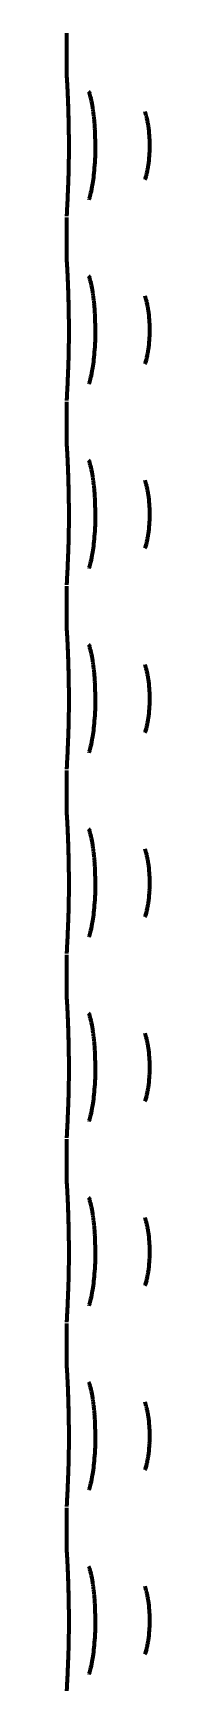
# Model space of a CAD drawing. Header units: inches. Extents: x 904 to 7172, y 213 to 5528.
# Drawn here: x 5523.54 to 5525.12, y 2808.88 to 2840.36 of the extents above; entities that cross this region are included whole.
import ezdxf

# ---------------------------------------------------------------- set-up
doc = ezdxf.new("R2010")
doc.units = ezdxf.units.IN

msp = doc.modelspace()

# ---------------------------------------------------------------- linework, layer by layer
at = {"linetype": 'Continuous', "lineweight": 70}
for p, q in [((5523.544, 2840.357), (5523.544, 2839.586)), ((5523.546, 2836.904), (5523.545, 2836.885)), ((5523.544, 2836.857), (5523.544, 2836.086)), ((5523.544, 2833.357), (5523.544, 2832.586)), ((5523.546, 2833.404), (5523.545, 2833.385)), ((5523.544, 2829.857), (5523.544, 2829.086)), ((5523.546, 2829.904), (5523.545, 2829.885)), ((5523.544, 2826.357), (5523.544, 2825.586)), ((5523.546, 2826.404), (5523.545, 2826.385)), ((5523.544, 2822.857), (5523.544, 2822.086)), ((5523.546, 2822.904), (5523.545, 2822.885)), ((5523.544, 2819.357), (5523.544, 2818.586)), ((5523.546, 2819.404), (5523.545, 2819.385)), ((5523.545, 2818.554), (5523.555, 2818.383)), ((5523.563, 2818.237), (5523.568, 2818.107)), ((5523.544, 2815.857), (5523.544, 2815.086)), ((5523.546, 2815.904), (5523.545, 2815.885)), ((5523.545, 2815.054), (5523.546, 2815.04)), ((5523.563, 2814.737), (5523.568, 2814.607)), ((5523.544, 2812.357), (5523.544, 2811.586)), ((5523.546, 2812.404), (5523.545, 2812.385)), ((5523.546, 2808.904), (5523.545, 2808.885))]:
    msp.add_line(p, q, dxfattribs=at)
for points, knots in [([(5523.544, 2839.586), (5523.544, 2839.583), (5523.544, 2839.574), (5523.544, 2839.565), (5523.545, 2839.559), (5523.545, 2839.558), (5523.545, 2839.557), (5523.545, 2839.556), (5523.545, 2839.555), (5523.545, 2839.551), (5523.548, 2839.5), (5523.561, 2839.283), (5523.577, 2838.897), (5523.583, 2838.586), (5523.586, 2838.404)], [0, 0, 0, 0, 0.005452, 0.013653, 0.014988, 0.015852, 0.016811, 0.018403, 0.022098, 0.036366, 0.226706, 0.471117, 0.720365, 1, 1, 1, 1]), ([(5523.545, 2839.554), (5523.545, 2839.554), (5523.545, 2839.554), (5523.546, 2839.54), (5523.552, 2839.438), (5523.562, 2839.268), (5523.567, 2839.124), (5523.568, 2839.107)], [0, 0, 0, 0, 0.009366, 0.125992, 0.509132, 0.941773, 1, 1, 1, 1]), ([(5523.568, 2839.107), (5523.573, 2838.999), (5523.581, 2838.747), (5523.586, 2838.439), (5523.586, 2838.271), (5523.586, 2838.271)], [0, 0, 0, 0, 0.452434, 0.999955, 1, 1, 1, 1]), ([(5523.964, 2839.249), (5523.966, 2839.246), (5523.973, 2839.229), (5523.998, 2839.144), (5524.024, 2839.035), (5524.036, 2838.941), (5524.038, 2838.919)], [0, 0, 0, 0, 0.178169, 0.4765, 0.887764, 1, 1, 1, 1]), ([(5525.028, 2838.872), (5525.038, 2838.838), (5525.048, 2838.802), (5525.06, 2838.752), (5525.063, 2838.738), (5525.069, 2838.71), (5525.072, 2838.696), (5525.08, 2838.653), (5525.085, 2838.624), (5525.099, 2838.535), (5525.105, 2838.474), (5525.112, 2838.381), (5525.114, 2838.349), (5525.116, 2838.285), (5525.117, 2838.253), (5525.117, 2838.189), (5525.116, 2838.157), (5525.114, 2838.094), (5525.112, 2838.062), (5525.105, 2837.969), (5525.099, 2837.908), (5525.085, 2837.819), (5525.08, 2837.789), (5525.069, 2837.732), (5525.057, 2837.677), (5525.043, 2837.625), (5525.033, 2837.59), (5525.031, 2837.581), (5525.028, 2837.572)], [0, 0, 0, 0, 0.093555, 0.093555, 0.127476, 0.127476, 0.161398, 0.161398, 0.22924, 0.22924, 0.364925, 0.364925, 0.432768, 0.432768, 0.500611, 0.500611, 0.568453, 0.568453, 0.636296, 0.636296, 0.771981, 0.771981, 0.839824, 0.839824, 0.907666, 0.975509, 0.975509, 1, 1, 1, 1]), ([(5523.586, 2838.404), (5523.587, 2838.214), (5523.586, 2837.862), (5523.571, 2837.387), (5523.554, 2837.045), (5523.548, 2836.935), (5523.546, 2836.904)], [0, 0, 0, 0, 0.268394, 0.530216, 0.758686, 1, 1, 1, 1]), ([(5524.085, 2838.34), (5524.086, 2838.324), (5524.094, 2838.163), (5524.079, 2837.862), (5524.051, 2837.569), (5524.029, 2837.463), (5524.025, 2837.445)], [0, 0, 0, 0, 0.051676, 0.507762, 0.911768, 1, 1, 1, 1]), ([(5524.025, 2837.445), (5524.014, 2837.382), (5523.996, 2837.286), (5523.97, 2837.208), (5523.966, 2837.199), (5523.966, 2837.199)], [0, 0, 0, 0, 0.446092, 0.85264, 1, 1, 1, 1]), ([(5523.544, 2836.086), (5523.544, 2836.083), (5523.544, 2836.074), (5523.544, 2836.065), (5523.545, 2836.059), (5523.545, 2836.058), (5523.545, 2836.057), (5523.545, 2836.056), (5523.545, 2836.055), (5523.545, 2836.051), (5523.548, 2836), (5523.561, 2835.783), (5523.577, 2835.397), (5523.583, 2835.086), (5523.586, 2834.904)], [0, 0, 0, 0, 0.005451, 0.013653, 0.014988, 0.015852, 0.016811, 0.018403, 0.022098, 0.036367, 0.226732, 0.471142, 0.720391, 1, 1, 1, 1]), ([(5523.545, 2836.054), (5523.545, 2836.054), (5523.545, 2836.054), (5523.546, 2836.04), (5523.552, 2835.938), (5523.562, 2835.768), (5523.567, 2835.624), (5523.568, 2835.607)], [0, 0, 0, 0, 0.009366, 0.125991, 0.50913, 0.94177, 1, 1, 1, 1]), ([(5523.964, 2835.749), (5523.966, 2835.746), (5523.973, 2835.729), (5523.998, 2835.644), (5524.024, 2835.535), (5524.036, 2835.441), (5524.038, 2835.419)], [0, 0, 0, 0, 0.178169, 0.4765, 0.887764, 1, 1, 1, 1]), ([(5523.568, 2835.607), (5523.573, 2835.499), (5523.581, 2835.247), (5523.586, 2834.939), (5523.586, 2834.771), (5523.586, 2834.771)], [0, 0, 0, 0, 0.452431, 0.999953, 1, 1, 1, 1]), ([(5525.028, 2835.372), (5525.038, 2835.338), (5525.048, 2835.302), (5525.06, 2835.252), (5525.063, 2835.238), (5525.069, 2835.21), (5525.072, 2835.196), (5525.08, 2835.153), (5525.085, 2835.124), (5525.099, 2835.035), (5525.105, 2834.974), (5525.112, 2834.881), (5525.114, 2834.849), (5525.116, 2834.785), (5525.117, 2834.753), (5525.117, 2834.689), (5525.116, 2834.657), (5525.114, 2834.594), (5525.112, 2834.562), (5525.105, 2834.469), (5525.099, 2834.408), (5525.085, 2834.319), (5525.08, 2834.289), (5525.069, 2834.232), (5525.057, 2834.177), (5525.043, 2834.125), (5525.033, 2834.09), (5525.031, 2834.081), (5525.028, 2834.072)], [0, 0, 0, 0, 0.093555, 0.093555, 0.127476, 0.127476, 0.161398, 0.161398, 0.22924, 0.22924, 0.364925, 0.364925, 0.432768, 0.432768, 0.500611, 0.500611, 0.568453, 0.568453, 0.636296, 0.636296, 0.771981, 0.771981, 0.839824, 0.839824, 0.907666, 0.975509, 0.975509, 1, 1, 1, 1]), ([(5523.586, 2834.904), (5523.587, 2834.714), (5523.586, 2834.362), (5523.571, 2833.887), (5523.554, 2833.545), (5523.548, 2833.435), (5523.546, 2833.404)], [0, 0, 0, 0, 0.268394, 0.530216, 0.758686, 1, 1, 1, 1]), ([(5524.085, 2834.84), (5524.086, 2834.824), (5524.094, 2834.663), (5524.079, 2834.362), (5524.051, 2834.069), (5524.029, 2833.963), (5524.025, 2833.945)], [0, 0, 0, 0, 0.051676, 0.507762, 0.911768, 1, 1, 1, 1]), ([(5524.025, 2833.945), (5524.014, 2833.882), (5523.996, 2833.786), (5523.97, 2833.708), (5523.966, 2833.699), (5523.966, 2833.699)], [0, 0, 0, 0, 0.446092, 0.85264, 1, 1, 1, 1]), ([(5523.544, 2832.586), (5523.544, 2832.583), (5523.544, 2832.574), (5523.544, 2832.565), (5523.545, 2832.559), (5523.545, 2832.558), (5523.545, 2832.557), (5523.545, 2832.556), (5523.545, 2832.555), (5523.545, 2832.551), (5523.548, 2832.5), (5523.561, 2832.283), (5523.577, 2831.897), (5523.583, 2831.586), (5523.586, 2831.404)], [0, 0, 0, 0, 0.005452, 0.013653, 0.014988, 0.015852, 0.016811, 0.018403, 0.022098, 0.036367, 0.226718, 0.471129, 0.720377, 1, 1, 1, 1]), ([(5523.545, 2832.554), (5523.545, 2832.554), (5523.545, 2832.554), (5523.546, 2832.54), (5523.552, 2832.438), (5523.562, 2832.268), (5523.567, 2832.124), (5523.568, 2832.107)], [0, 0, 0, 0, 0.009366, 0.125992, 0.509131, 0.941772, 1, 1, 1, 1]), ([(5523.964, 2832.249), (5523.966, 2832.246), (5523.973, 2832.229), (5523.998, 2832.144), (5524.024, 2832.035), (5524.036, 2831.941), (5524.038, 2831.919)], [0, 0, 0, 0, 0.178169, 0.4765, 0.887764, 1, 1, 1, 1]), ([(5523.568, 2832.107), (5523.573, 2831.999), (5523.581, 2831.747), (5523.586, 2831.439), (5523.586, 2831.271), (5523.586, 2831.271)], [0, 0, 0, 0, 0.452434, 0.999955, 1, 1, 1, 1]), ([(5525.028, 2831.872), (5525.038, 2831.838), (5525.048, 2831.802), (5525.06, 2831.752), (5525.063, 2831.738), (5525.069, 2831.71), (5525.072, 2831.696), (5525.08, 2831.653), (5525.085, 2831.624), (5525.099, 2831.535), (5525.105, 2831.474), (5525.112, 2831.381), (5525.114, 2831.349), (5525.116, 2831.285), (5525.117, 2831.253), (5525.117, 2831.189), (5525.116, 2831.157), (5525.114, 2831.094), (5525.112, 2831.062), (5525.105, 2830.969), (5525.099, 2830.908), (5525.085, 2830.819), (5525.08, 2830.789), (5525.069, 2830.732), (5525.057, 2830.677), (5525.043, 2830.625), (5525.033, 2830.59), (5525.031, 2830.581), (5525.028, 2830.572)], [0, 0, 0, 0, 0.093555, 0.093555, 0.127476, 0.127476, 0.161398, 0.161398, 0.22924, 0.22924, 0.364925, 0.364925, 0.432768, 0.432768, 0.500611, 0.500611, 0.568453, 0.568453, 0.636296, 0.636296, 0.771981, 0.771981, 0.839824, 0.839824, 0.907666, 0.975509, 0.975509, 1, 1, 1, 1]), ([(5523.586, 2831.404), (5523.587, 2831.214), (5523.586, 2830.862), (5523.571, 2830.387), (5523.554, 2830.045), (5523.548, 2829.935), (5523.546, 2829.904)], [0, 0, 0, 0, 0.268394, 0.530216, 0.758686, 1, 1, 1, 1]), ([(5524.085, 2831.34), (5524.086, 2831.324), (5524.094, 2831.163), (5524.079, 2830.862), (5524.051, 2830.569), (5524.029, 2830.463), (5524.025, 2830.445)], [0, 0, 0, 0, 0.051676, 0.507762, 0.911768, 1, 1, 1, 1]), ([(5524.025, 2830.445), (5524.014, 2830.382), (5523.996, 2830.286), (5523.97, 2830.208), (5523.966, 2830.199), (5523.966, 2830.199)], [0, 0, 0, 0, 0.446092, 0.85264, 1, 1, 1, 1]), ([(5523.544, 2829.086), (5523.544, 2829.083), (5523.544, 2829.074), (5523.544, 2829.065), (5523.545, 2829.059), (5523.545, 2829.058), (5523.545, 2829.057), (5523.545, 2829.056), (5523.545, 2829.055), (5523.545, 2829.051), (5523.548, 2829), (5523.561, 2828.783), (5523.577, 2828.397), (5523.583, 2828.086), (5523.586, 2827.904)], [0, 0, 0, 0, 0.005452, 0.013653, 0.014988, 0.015852, 0.016811, 0.018403, 0.022098, 0.036366, 0.226708, 0.471119, 0.720367, 1, 1, 1, 1]), ([(5523.545, 2829.054), (5523.545, 2829.054), (5523.545, 2829.054), (5523.546, 2829.04), (5523.552, 2828.938), (5523.562, 2828.768), (5523.567, 2828.624), (5523.568, 2828.607)], [0, 0, 0, 0, 0.009366, 0.125992, 0.509132, 0.941773, 1, 1, 1, 1]), ([(5523.964, 2828.749), (5523.966, 2828.746), (5523.973, 2828.729), (5523.998, 2828.644), (5524.024, 2828.535), (5524.036, 2828.441), (5524.038, 2828.419)], [0, 0, 0, 0, 0.178169, 0.4765, 0.887764, 1, 1, 1, 1]), ([(5523.568, 2828.607), (5523.573, 2828.499), (5523.581, 2828.247), (5523.586, 2827.939), (5523.586, 2827.771), (5523.586, 2827.771)], [0, 0, 0, 0, 0.452434, 0.999955, 1, 1, 1, 1]), ([(5525.028, 2828.372), (5525.038, 2828.338), (5525.048, 2828.302), (5525.06, 2828.252), (5525.063, 2828.238), (5525.069, 2828.21), (5525.072, 2828.196), (5525.08, 2828.153), (5525.085, 2828.124), (5525.099, 2828.035), (5525.105, 2827.974), (5525.112, 2827.881), (5525.114, 2827.849), (5525.116, 2827.785), (5525.117, 2827.753), (5525.117, 2827.689), (5525.116, 2827.657), (5525.114, 2827.594), (5525.112, 2827.562), (5525.105, 2827.469), (5525.099, 2827.408), (5525.085, 2827.319), (5525.08, 2827.289), (5525.069, 2827.232), (5525.057, 2827.177), (5525.043, 2827.125), (5525.033, 2827.09), (5525.031, 2827.081), (5525.028, 2827.072)], [0, 0, 0, 0, 0.093555, 0.093555, 0.127476, 0.127476, 0.161398, 0.161398, 0.22924, 0.22924, 0.364925, 0.364925, 0.432768, 0.432768, 0.500611, 0.500611, 0.568453, 0.568453, 0.636296, 0.636296, 0.771981, 0.771981, 0.839824, 0.839824, 0.907666, 0.975509, 0.975509, 1, 1, 1, 1]), ([(5523.586, 2827.904), (5523.587, 2827.714), (5523.586, 2827.362), (5523.571, 2826.887), (5523.554, 2826.545), (5523.548, 2826.435), (5523.546, 2826.404)], [0, 0, 0, 0, 0.268394, 0.530216, 0.758686, 1, 1, 1, 1]), ([(5524.085, 2827.84), (5524.086, 2827.824), (5524.094, 2827.663), (5524.079, 2827.362), (5524.051, 2827.069), (5524.029, 2826.963), (5524.025, 2826.945)], [0, 0, 0, 0, 0.051676, 0.507762, 0.911768, 1, 1, 1, 1]), ([(5524.025, 2826.945), (5524.014, 2826.882), (5523.996, 2826.786), (5523.97, 2826.708), (5523.966, 2826.699), (5523.966, 2826.699)], [0, 0, 0, 0, 0.446092, 0.85264, 1, 1, 1, 1]), ([(5523.544, 2825.586), (5523.544, 2825.583), (5523.544, 2825.574), (5523.544, 2825.565), (5523.545, 2825.559), (5523.545, 2825.558), (5523.545, 2825.557), (5523.545, 2825.556), (5523.545, 2825.555), (5523.545, 2825.551), (5523.548, 2825.5), (5523.561, 2825.283), (5523.577, 2824.897), (5523.583, 2824.586), (5523.586, 2824.404)], [0, 0, 0, 0, 0.005451, 0.013653, 0.014988, 0.015852, 0.016811, 0.018403, 0.022098, 0.036367, 0.226729, 0.471139, 0.720389, 1, 1, 1, 1]), ([(5523.545, 2825.554), (5523.545, 2825.554), (5523.545, 2825.554), (5523.546, 2825.54), (5523.552, 2825.438), (5523.562, 2825.268), (5523.567, 2825.124), (5523.568, 2825.107)], [0, 0, 0, 0, 0.009366, 0.125991, 0.50913, 0.941771, 1, 1, 1, 1]), ([(5523.964, 2825.249), (5523.966, 2825.246), (5523.973, 2825.229), (5523.998, 2825.144), (5524.024, 2825.035), (5524.036, 2824.941), (5524.038, 2824.919)], [0, 0, 0, 0, 0.178169, 0.4765, 0.887764, 1, 1, 1, 1]), ([(5523.568, 2825.107), (5523.573, 2824.999), (5523.581, 2824.747), (5523.586, 2824.439), (5523.586, 2824.271), (5523.586, 2824.271)], [0, 0, 0, 0, 0.452432, 0.999953, 1, 1, 1, 1]), ([(5525.028, 2824.872), (5525.038, 2824.838), (5525.048, 2824.802), (5525.06, 2824.752), (5525.063, 2824.738), (5525.069, 2824.71), (5525.072, 2824.696), (5525.08, 2824.653), (5525.085, 2824.624), (5525.099, 2824.535), (5525.105, 2824.474), (5525.112, 2824.381), (5525.114, 2824.349), (5525.116, 2824.285), (5525.117, 2824.253), (5525.117, 2824.189), (5525.116, 2824.157), (5525.114, 2824.094), (5525.112, 2824.062), (5525.105, 2823.969), (5525.099, 2823.908), (5525.085, 2823.819), (5525.08, 2823.789), (5525.069, 2823.732), (5525.057, 2823.677), (5525.043, 2823.625), (5525.033, 2823.59), (5525.031, 2823.581), (5525.028, 2823.572)], [0, 0, 0, 0, 0.093555, 0.093555, 0.127476, 0.127476, 0.161398, 0.161398, 0.22924, 0.22924, 0.364925, 0.364925, 0.432768, 0.432768, 0.500611, 0.500611, 0.568453, 0.568453, 0.636296, 0.636296, 0.771981, 0.771981, 0.839824, 0.839824, 0.907666, 0.975509, 0.975509, 1, 1, 1, 1]), ([(5523.586, 2824.404), (5523.587, 2824.214), (5523.586, 2823.862), (5523.571, 2823.387), (5523.554, 2823.045), (5523.548, 2822.935), (5523.546, 2822.904)], [0, 0, 0, 0, 0.268394, 0.530216, 0.758686, 1, 1, 1, 1]), ([(5524.085, 2824.34), (5524.086, 2824.324), (5524.094, 2824.163), (5524.079, 2823.862), (5524.051, 2823.569), (5524.029, 2823.463), (5524.025, 2823.445)], [0, 0, 0, 0, 0.051676, 0.507762, 0.911768, 1, 1, 1, 1]), ([(5524.025, 2823.445), (5524.014, 2823.382), (5523.996, 2823.286), (5523.97, 2823.208), (5523.966, 2823.199), (5523.966, 2823.199)], [0, 0, 0, 0, 0.446092, 0.85264, 1, 1, 1, 1]), ([(5523.544, 2822.086), (5523.544, 2822.083), (5523.544, 2822.074), (5523.544, 2822.065), (5523.545, 2822.059), (5523.545, 2822.058), (5523.545, 2822.057), (5523.545, 2822.056), (5523.545, 2822.055), (5523.545, 2822.051), (5523.548, 2822), (5523.561, 2821.783), (5523.577, 2821.397), (5523.583, 2821.086), (5523.586, 2820.904)], [0, 0, 0, 0, 0.005452, 0.013653, 0.014988, 0.015852, 0.016811, 0.018403, 0.022098, 0.036366, 0.226711, 0.471122, 0.720371, 1, 1, 1, 1]), ([(5523.545, 2822.054), (5523.545, 2822.054), (5523.545, 2822.054), (5523.546, 2822.04), (5523.552, 2821.938), (5523.562, 2821.768), (5523.567, 2821.624), (5523.568, 2821.607)], [0, 0, 0, 0, 0.009366, 0.125992, 0.509132, 0.941774, 1, 1, 1, 1]), ([(5523.568, 2821.607), (5523.573, 2821.499), (5523.581, 2821.247), (5523.586, 2820.939), (5523.586, 2820.771), (5523.586, 2820.771)], [0, 0, 0, 0, 0.452435, 0.999956, 1, 1, 1, 1]), ([(5523.964, 2821.749), (5523.966, 2821.746), (5523.973, 2821.729), (5523.998, 2821.644), (5524.024, 2821.535), (5524.036, 2821.441), (5524.038, 2821.419)], [0, 0, 0, 0, 0.178169, 0.4765, 0.887764, 1, 1, 1, 1]), ([(5525.028, 2821.372), (5525.038, 2821.338), (5525.048, 2821.302), (5525.06, 2821.252), (5525.063, 2821.238), (5525.069, 2821.21), (5525.072, 2821.196), (5525.08, 2821.153), (5525.085, 2821.124), (5525.099, 2821.035), (5525.105, 2820.974), (5525.112, 2820.881), (5525.114, 2820.849), (5525.116, 2820.785), (5525.117, 2820.753), (5525.117, 2820.689), (5525.116, 2820.657), (5525.114, 2820.594), (5525.112, 2820.562), (5525.105, 2820.469), (5525.099, 2820.408), (5525.085, 2820.319), (5525.08, 2820.289), (5525.069, 2820.232), (5525.057, 2820.177), (5525.043, 2820.125), (5525.033, 2820.09), (5525.031, 2820.081), (5525.028, 2820.072)], [0, 0, 0, 0, 0.093555, 0.093555, 0.127476, 0.127476, 0.161398, 0.161398, 0.22924, 0.22924, 0.364925, 0.364925, 0.432768, 0.432768, 0.500611, 0.500611, 0.568453, 0.568453, 0.636296, 0.636296, 0.771981, 0.771981, 0.839824, 0.839824, 0.907666, 0.975509, 0.975509, 1, 1, 1, 1]), ([(5523.586, 2820.904), (5523.587, 2820.714), (5523.586, 2820.362), (5523.571, 2819.887), (5523.554, 2819.545), (5523.548, 2819.435), (5523.546, 2819.404)], [0, 0, 0, 0, 0.268394, 0.530216, 0.758686, 1, 1, 1, 1]), ([(5524.085, 2820.84), (5524.086, 2820.824), (5524.094, 2820.663), (5524.079, 2820.362), (5524.051, 2820.069), (5524.029, 2819.963), (5524.025, 2819.945)], [0, 0, 0, 0, 0.051676, 0.507762, 0.911768, 1, 1, 1, 1]), ([(5524.025, 2819.945), (5524.014, 2819.882), (5523.996, 2819.786), (5523.97, 2819.708), (5523.966, 2819.699), (5523.966, 2819.699)], [0, 0, 0, 0, 0.446092, 0.85264, 1, 1, 1, 1]), ([(5523.544, 2818.586), (5523.544, 2818.583), (5523.544, 2818.574), (5523.544, 2818.565), (5523.545, 2818.559), (5523.545, 2818.558), (5523.545, 2818.557), (5523.545, 2818.556), (5523.545, 2818.555), (5523.545, 2818.551), (5523.548, 2818.5), (5523.561, 2818.283), (5523.577, 2817.897), (5523.583, 2817.586), (5523.586, 2817.404)], [0, 0, 0, 0, 0.005451, 0.013653, 0.014988, 0.015852, 0.016811, 0.018403, 0.022098, 0.036368, 0.226747, 0.471156, 0.720407, 1, 1, 1, 1]), ([(5523.568, 2818.107), (5523.573, 2817.999), (5523.581, 2817.747), (5523.586, 2817.439), (5523.586, 2817.271), (5523.586, 2817.271)], [0, 0, 0, 0, 0.452434, 0.999955, 1, 1, 1, 1]), ([(5523.964, 2818.249), (5523.966, 2818.246), (5523.973, 2818.229), (5523.998, 2818.144), (5524.024, 2818.035), (5524.036, 2817.941), (5524.038, 2817.919)], [0, 0, 0, 0, 0.178169, 0.4765, 0.887764, 1, 1, 1, 1]), ([(5525.028, 2817.872), (5525.038, 2817.838), (5525.048, 2817.802), (5525.06, 2817.752), (5525.063, 2817.738), (5525.069, 2817.71), (5525.072, 2817.696), (5525.08, 2817.653), (5525.085, 2817.624), (5525.099, 2817.535), (5525.105, 2817.474), (5525.112, 2817.381), (5525.114, 2817.349), (5525.116, 2817.285), (5525.117, 2817.253), (5525.117, 2817.189), (5525.116, 2817.157), (5525.114, 2817.094), (5525.112, 2817.062), (5525.105, 2816.969), (5525.099, 2816.908), (5525.085, 2816.819), (5525.08, 2816.789), (5525.069, 2816.732), (5525.057, 2816.677), (5525.043, 2816.625), (5525.033, 2816.59), (5525.031, 2816.581), (5525.028, 2816.572)], [0, 0, 0, 0, 0.093555, 0.093555, 0.127476, 0.127476, 0.161398, 0.161398, 0.22924, 0.22924, 0.364925, 0.364925, 0.432768, 0.432768, 0.500611, 0.500611, 0.568453, 0.568453, 0.636296, 0.636296, 0.771981, 0.771981, 0.839824, 0.839824, 0.907666, 0.975509, 0.975509, 1, 1, 1, 1]), ([(5523.586, 2817.404), (5523.587, 2817.214), (5523.586, 2816.862), (5523.571, 2816.387), (5523.554, 2816.045), (5523.548, 2815.935), (5523.546, 2815.904)], [0, 0, 0, 0, 0.268394, 0.530216, 0.758686, 1, 1, 1, 1]), ([(5524.085, 2817.34), (5524.086, 2817.324), (5524.094, 2817.163), (5524.079, 2816.862), (5524.051, 2816.569), (5524.029, 2816.463), (5524.025, 2816.445)], [0, 0, 0, 0, 0.051676, 0.507762, 0.911768, 1, 1, 1, 1]), ([(5524.025, 2816.445), (5524.014, 2816.382), (5523.996, 2816.286), (5523.97, 2816.208), (5523.966, 2816.199), (5523.966, 2816.199)], [0, 0, 0, 0, 0.446092, 0.85264, 1, 1, 1, 1]), ([(5523.544, 2815.086), (5523.544, 2815.083), (5523.544, 2815.074), (5523.544, 2815.065), (5523.545, 2815.059), (5523.545, 2815.058), (5523.545, 2815.057), (5523.545, 2815.056), (5523.545, 2815.055), (5523.545, 2815.051), (5523.548, 2815), (5523.561, 2814.783), (5523.577, 2814.397), (5523.583, 2814.086), (5523.586, 2813.904)], [0, 0, 0, 0, 0.005452, 0.013653, 0.014988, 0.015852, 0.016811, 0.018403, 0.022098, 0.036367, 0.226718, 0.471129, 0.720378, 1, 1, 1, 1]), ([(5523.568, 2814.607), (5523.573, 2814.499), (5523.581, 2814.247), (5523.586, 2813.939), (5523.586, 2813.771), (5523.586, 2813.771)], [0, 0, 0, 0, 0.452432, 0.999953, 1, 1, 1, 1]), ([(5523.964, 2814.749), (5523.966, 2814.746), (5523.973, 2814.729), (5523.998, 2814.644), (5524.024, 2814.535), (5524.036, 2814.441), (5524.038, 2814.419)], [0, 0, 0, 0, 0.178169, 0.4765, 0.887764, 1, 1, 1, 1]), ([(5525.028, 2814.372), (5525.038, 2814.338), (5525.048, 2814.302), (5525.06, 2814.252), (5525.063, 2814.238), (5525.069, 2814.21), (5525.072, 2814.196), (5525.08, 2814.153), (5525.085, 2814.124), (5525.099, 2814.035), (5525.105, 2813.974), (5525.112, 2813.881), (5525.114, 2813.849), (5525.116, 2813.785), (5525.117, 2813.753), (5525.117, 2813.689), (5525.116, 2813.657), (5525.114, 2813.594), (5525.112, 2813.562), (5525.105, 2813.469), (5525.099, 2813.408), (5525.085, 2813.319), (5525.08, 2813.289), (5525.069, 2813.232), (5525.057, 2813.177), (5525.043, 2813.125), (5525.033, 2813.09), (5525.031, 2813.081), (5525.028, 2813.072)], [0, 0, 0, 0, 0.093555, 0.093555, 0.127476, 0.127476, 0.161398, 0.161398, 0.22924, 0.22924, 0.364925, 0.364925, 0.432768, 0.432768, 0.500611, 0.500611, 0.568453, 0.568453, 0.636296, 0.636296, 0.771981, 0.771981, 0.839824, 0.839824, 0.907666, 0.975509, 0.975509, 1, 1, 1, 1]), ([(5523.586, 2813.904), (5523.587, 2813.714), (5523.586, 2813.362), (5523.571, 2812.887), (5523.554, 2812.545), (5523.548, 2812.435), (5523.546, 2812.404)], [0, 0, 0, 0, 0.268394, 0.530216, 0.758686, 1, 1, 1, 1]), ([(5524.085, 2813.84), (5524.086, 2813.824), (5524.094, 2813.663), (5524.079, 2813.362), (5524.051, 2813.069), (5524.029, 2812.963), (5524.025, 2812.945)], [0, 0, 0, 0, 0.051676, 0.507762, 0.911768, 1, 1, 1, 1]), ([(5524.025, 2812.945), (5524.014, 2812.882), (5523.996, 2812.786), (5523.97, 2812.708), (5523.966, 2812.699), (5523.966, 2812.699)], [0, 0, 0, 0, 0.446092, 0.85264, 1, 1, 1, 1]), ([(5523.544, 2811.586), (5523.544, 2811.583), (5523.544, 2811.574), (5523.544, 2811.565), (5523.545, 2811.559), (5523.545, 2811.558), (5523.545, 2811.557), (5523.545, 2811.556), (5523.545, 2811.555), (5523.545, 2811.551), (5523.548, 2811.5), (5523.561, 2811.283), (5523.577, 2810.897), (5523.583, 2810.586), (5523.586, 2810.404)], [0, 0, 0, 0, 0.005451, 0.013653, 0.014988, 0.015852, 0.016811, 0.018403, 0.022098, 0.036368, 0.226747, 0.471156, 0.720407, 1, 1, 1, 1]), ([(5523.545, 2811.554), (5523.545, 2811.554), (5523.545, 2811.554), (5523.546, 2811.54), (5523.552, 2811.438), (5523.562, 2811.268), (5523.567, 2811.124), (5523.568, 2811.107)], [0, 0, 0, 0, 0.009366, 0.125992, 0.509133, 0.941774, 1, 1, 1, 1]), ([(5523.568, 2811.107), (5523.573, 2810.999), (5523.581, 2810.747), (5523.586, 2810.439), (5523.586, 2810.271), (5523.586, 2810.271)], [0, 0, 0, 0, 0.452436, 0.999956, 1, 1, 1, 1]), ([(5523.964, 2811.249), (5523.966, 2811.246), (5523.973, 2811.229), (5523.998, 2811.144), (5524.024, 2811.035), (5524.036, 2810.941), (5524.038, 2810.919)], [0, 0, 0, 0, 0.178169, 0.4765, 0.887764, 1, 1, 1, 1]), ([(5525.028, 2810.872), (5525.038, 2810.838), (5525.048, 2810.802), (5525.06, 2810.752), (5525.063, 2810.738), (5525.069, 2810.71), (5525.072, 2810.696), (5525.08, 2810.653), (5525.085, 2810.624), (5525.099, 2810.535), (5525.105, 2810.474), (5525.112, 2810.381), (5525.114, 2810.349), (5525.116, 2810.285), (5525.117, 2810.253), (5525.117, 2810.189), (5525.116, 2810.157), (5525.114, 2810.094), (5525.112, 2810.062), (5525.105, 2809.969), (5525.099, 2809.908), (5525.085, 2809.819), (5525.08, 2809.789), (5525.069, 2809.732), (5525.057, 2809.677), (5525.043, 2809.625), (5525.033, 2809.59), (5525.031, 2809.581), (5525.028, 2809.572)], [0, 0, 0, 0, 0.093555, 0.093555, 0.127476, 0.127476, 0.161398, 0.161398, 0.22924, 0.22924, 0.364925, 0.364925, 0.432768, 0.432768, 0.500611, 0.500611, 0.568453, 0.568453, 0.636296, 0.636296, 0.771981, 0.771981, 0.839824, 0.839824, 0.907666, 0.975509, 0.975509, 1, 1, 1, 1]), ([(5523.586, 2810.404), (5523.587, 2810.214), (5523.586, 2809.862), (5523.571, 2809.387), (5523.554, 2809.045), (5523.548, 2808.935), (5523.546, 2808.904)], [0, 0, 0, 0, 0.268394, 0.530216, 0.758686, 1, 1, 1, 1]), ([(5524.085, 2810.34), (5524.086, 2810.324), (5524.094, 2810.163), (5524.079, 2809.862), (5524.051, 2809.569), (5524.029, 2809.463), (5524.025, 2809.445)], [0, 0, 0, 0, 0.051676, 0.507762, 0.911768, 1, 1, 1, 1]), ([(5524.025, 2809.445), (5524.014, 2809.382), (5523.996, 2809.286), (5523.97, 2809.208), (5523.966, 2809.199), (5523.966, 2809.199)], [0, 0, 0, 0, 0.446092, 0.85264, 1, 1, 1, 1])]:
    msp.add_open_spline(points, degree=3, knots=knots, dxfattribs=at)
for points, degree in [([(5524.038, 2838.919), (5524.079, 2838.675), (5524.084, 2838.353)], 2), ([(5524.084, 2838.353), (5524.085, 2838.34)], 1), ([(5524.038, 2835.419), (5524.079, 2835.175), (5524.084, 2834.853)], 2), ([(5524.084, 2834.853), (5524.085, 2834.84)], 1), ([(5524.038, 2831.919), (5524.079, 2831.675), (5524.084, 2831.353)], 2), ([(5524.084, 2831.353), (5524.085, 2831.34)], 1), ([(5524.038, 2828.419), (5524.079, 2828.175), (5524.084, 2827.853)], 2), ([(5524.084, 2827.853), (5524.085, 2827.84)], 1), ([(5524.038, 2824.919), (5524.079, 2824.675), (5524.084, 2824.353)], 2), ([(5524.084, 2824.353), (5524.085, 2824.34)], 1), ([(5524.038, 2821.419), (5524.079, 2821.175), (5524.084, 2820.853)], 2), ([(5524.084, 2820.853), (5524.085, 2820.84)], 1), ([(5524.038, 2817.919), (5524.079, 2817.675), (5524.084, 2817.353)], 2), ([(5524.084, 2817.353), (5524.085, 2817.34)], 1), ([(5524.038, 2814.419), (5524.079, 2814.175), (5524.084, 2813.853)], 2), ([(5524.084, 2813.853), (5524.085, 2813.84)], 1), ([(5524.038, 2810.919), (5524.079, 2810.675), (5524.084, 2810.353)], 2), ([(5524.084, 2810.353), (5524.085, 2810.34)], 1)]:
    msp.add_open_spline(points, degree=degree, dxfattribs=at)

doc.saveas('drawing.dxf')
